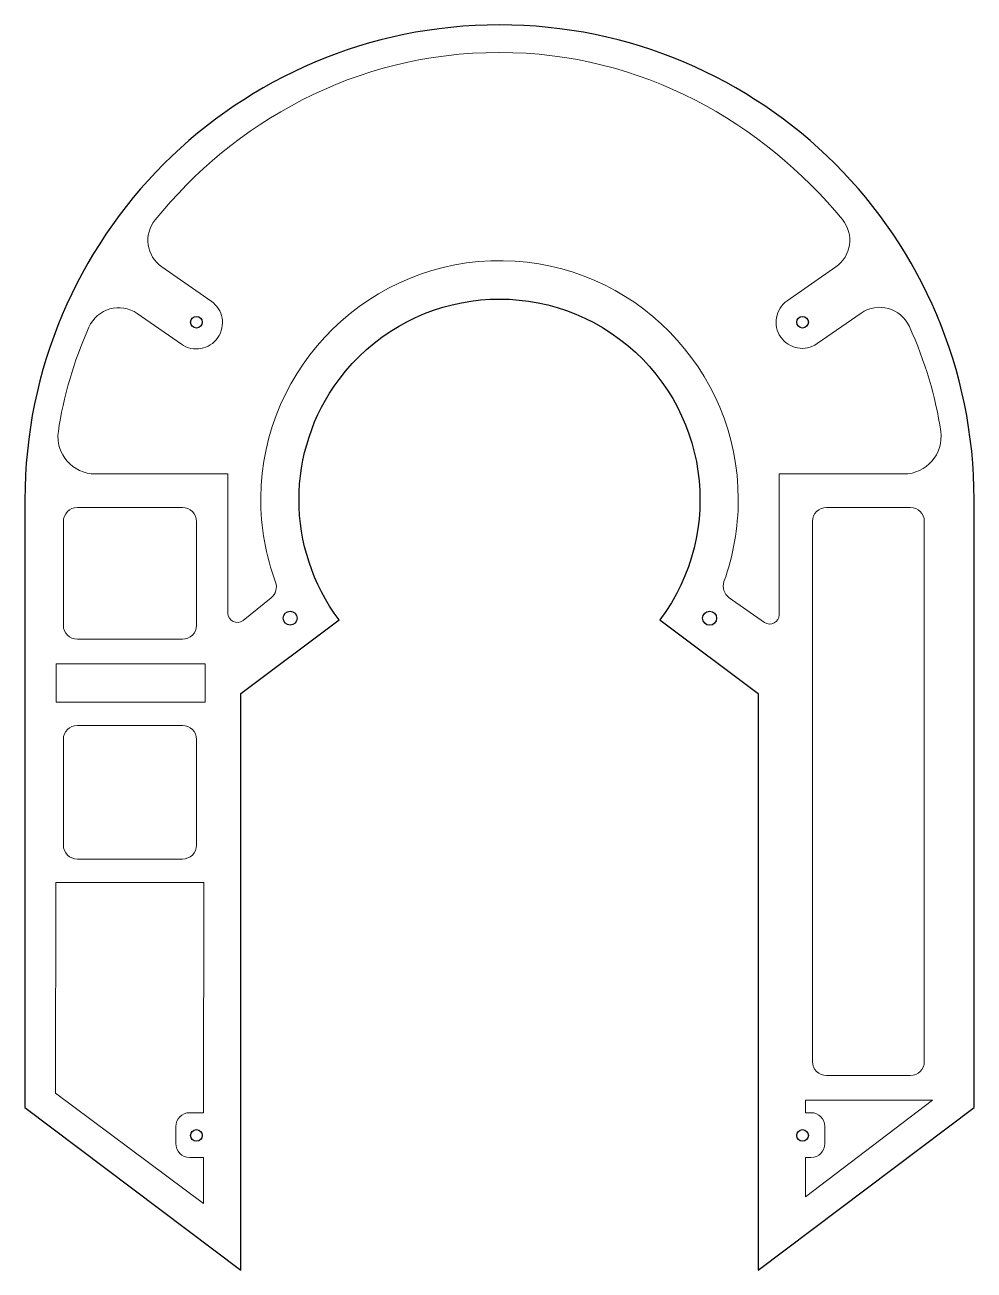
# Model space of a CAD drawing. Header units: millimetres. Extents: x 6 to 210, y -274 to -6.
import ezdxf

# ---------------------------------------------------------------- set-up
doc = ezdxf.new("R2010")
doc.units = ezdxf.units.MM
doc.header["$MEASUREMENT"] = 0
doc.layers.add('SOLARIS', color=7, linetype='Continuous', lineweight=0)

msp = doc.modelspace()

# ---------------------------------------------------------------- linework, layer by layer
at = {"layer": 'SOLARIS', "color": 250, "lineweight": 20, "true_color": 0x231f20}
msp.add_lwpolyline([(12.88, -143.37), (44.88, -143.37), (44.88, -151.61), (12.88, -151.61)], close=True, dxfattribs=at)
at = {"layer": 'SOLARIS', "color": 18, "lineweight": 25, "true_color": 0x010101}
for centre, radius in [((43.04, -70.05), 1.25), ((173.21, -70.05), 1.25), ((63.16, -133.59), 1.5), ((153.26, -133.62), 1.5), ((43.04, -244.67), 1.25), ((173.21, -244.67), 1.25)]:
    msp.add_circle(centre, radius, dxfattribs=at)
msp.add_open_spline([(6.2, -238.65), (6.2, -238.65), (6.2, -108.15), (6.2, -108.15), (6.2, -51.85), (51.83, -6.22), (108.13, -6.22), (164.42, -6.22), (210.06, -51.85), (210.06, -108.15), (210.06, -108.15), (210.06, -238.65), (210.06, -238.65), (210.06, -238.65), (163.7, -273.58), (163.7, -273.58), (163.7, -273.58), (163.7, -149.76), (163.7, -149.76), (163.7, -149.76), (142.59, -133.95), (142.59, -133.95), (156.84, -114.92), (152.97, -87.94), (133.93, -73.68), (114.9, -59.43), (87.91, -63.31), (73.66, -82.34), (62.21, -97.64), (62.21, -118.66), (73.66, -133.95), (73.66, -133.95), (52.56, -149.76), (52.56, -149.76), (52.56, -149.76), (52.56, -273.58), (52.56, -273.58), (52.56, -273.58), (6.2, -238.65), (6.2, -238.65)], degree=3, knots=[0, 0, 0, 0, 1, 1, 1, 2, 2, 2, 3, 3, 3, 4, 4, 4, 5, 5, 5, 6, 6, 6, 7, 7, 7, 8, 8, 8, 9, 9, 9, 10, 10, 10, 11, 11, 11, 12, 12, 12, 13, 13, 13, 13], dxfattribs=at)
at = {"layer": 'SOLARIS', "color": 250, "lineweight": 20, "true_color": 0x231f20}
for points, knots in [([(53.04, -134.08), (53.04, -134.08), (59.08, -129.24), (59.08, -129.24), (60.1, -128.43), (60.46, -127.06), (60.01, -125.84), (57.93, -120.2), (56.81, -114.09), (56.86, -107.72), (57.07, -79.38), (80.54, -56.44), (108.88, -56.85), (136.85, -57.25), (159.4, -80.05), (159.4, -108.12), (159.4, -114.25), (158.32, -120.24), (156.34, -125.76), (155.88, -127.02), (156.35, -128.44), (157.46, -129.2), (157.46, -129.2), (165.06, -134.5), (165.06, -134.5), (166.38, -135.42), (168.2, -134.47), (168.2, -132.85), (168.2, -132.85), (168.2, -102.63), (168.2, -102.63), (168.2, -102.63), (194.96, -102.63), (194.96, -102.63), (199.82, -102.63), (203.57, -98.33), (202.88, -93.52), (201.83, -86.09), (199.54, -78.46), (196.16, -70.98), (194.35, -66.99), (189.38, -65.6), (185.78, -68.1), (185.78, -68.1), (176.34, -74.66), (176.34, -74.66), (173.79, -76.43), (170.29, -75.8), (168.52, -73.25), (168.52, -73.25), (168.52, -73.25), (168.52, -73.25), (166.75, -70.7), (167.38, -67.2), (169.93, -65.43), (169.93, -65.43), (180.34, -58.19), (180.34, -58.19), (183.69, -55.86), (184.37, -51.16), (181.77, -48.02), (164.73, -27.35), (138.82, -12.14), (108.13, -12.14), (76.86, -12.14), (51.04, -27.36), (34.18, -48.05), (31.61, -51.2), (32.29, -55.87), (35.63, -58.19), (35.63, -58.19), (46.22, -65.55), (46.22, -65.55), (48.77, -67.32), (49.4, -70.82), (47.62, -73.37), (47.62, -73.37), (47.62, -73.37), (47.62, -73.37), (45.85, -75.92), (42.35, -76.55), (39.8, -74.78), (39.8, -74.78), (30.34, -68.21), (30.34, -68.21), (26.73, -65.7), (21.73, -67.1), (19.94, -71.12), (16.65, -78.56), (14.42, -86.14), (13.38, -93.52), (12.7, -98.33), (16.45, -102.63), (21.31, -102.63), (21.31, -102.63), (49.79, -102.63), (49.79, -102.63), (49.79, -102.63), (49.79, -132.52), (49.79, -132.52), (49.79, -134.2), (51.74, -135.13), (53.04, -134.08)], [0, 0, 0, 0, 1, 1, 1, 2, 2, 2, 3, 3, 3, 4, 4, 4, 5, 5, 5, 6, 6, 6, 7, 7, 7, 8, 8, 8, 9, 9, 9, 10, 10, 10, 11, 11, 11, 12, 12, 12, 13, 13, 13, 14, 14, 14, 15, 15, 15, 16, 16, 16, 17, 17, 17, 18, 18, 18, 19, 19, 19, 20, 20, 20, 21, 21, 21, 22, 22, 22, 23, 23, 23, 24, 24, 24, 25, 25, 25, 26, 26, 26, 27, 27, 27, 28, 28, 28, 29, 29, 29, 30, 30, 30, 31, 31, 31, 32, 32, 32, 33, 33, 33, 34, 34, 34, 34]), ([(17.46, -138.13), (17.46, -138.13), (40.04, -138.13), (40.04, -138.13), (41.7, -138.13), (43.04, -136.79), (43.04, -135.13), (43.04, -135.13), (43.04, -112.85), (43.04, -112.85), (43.04, -111.2), (41.7, -109.85), (40.04, -109.85), (40.04, -109.85), (17.46, -109.85), (17.46, -109.85), (15.81, -109.85), (14.46, -111.2), (14.46, -112.85), (14.46, -112.85), (14.46, -135.13), (14.46, -135.13), (14.46, -136.79), (15.81, -138.13), (17.46, -138.13)], [0, 0, 0, 0, 1, 1, 1, 2, 2, 2, 3, 3, 3, 4, 4, 4, 5, 5, 5, 6, 6, 6, 7, 7, 7, 8, 8, 8, 8]), ([(178.36, -231.82), (176.71, -231.82), (175.36, -230.48), (175.36, -228.82), (175.36, -228.82), (175.36, -176.44), (175.36, -176.44), (175.36, -176.44), (175.36, -112.82), (175.36, -112.82), (175.36, -111.17), (176.71, -109.82), (178.36, -109.82), (178.36, -109.82), (196.36, -109.82), (196.36, -109.82), (198.02, -109.82), (199.36, -111.17), (199.36, -112.82), (199.36, -112.82), (199.36, -140.71), (199.36, -140.71), (199.36, -140.71), (199.36, -228.82), (199.36, -228.82), (199.36, -230.48), (198.02, -231.82), (196.36, -231.82), (196.36, -231.82), (178.36, -231.82), (178.36, -231.82)], [0, 0, 0, 0, 1, 1, 1, 2, 2, 2, 3, 3, 3, 4, 4, 4, 5, 5, 5, 6, 6, 6, 7, 7, 7, 8, 8, 8, 9, 9, 9, 10, 10, 10, 10]), ([(43.04, -182.33), (43.04, -182.33), (43.04, -159.63), (43.04, -159.63), (43.04, -157.98), (41.7, -156.63), (40.04, -156.63), (40.04, -156.63), (17.46, -156.63), (17.46, -156.63), (15.81, -156.63), (14.46, -157.98), (14.46, -159.63), (14.46, -159.63), (14.46, -182.33), (14.46, -182.33), (14.46, -183.99), (15.81, -185.33), (17.46, -185.33), (17.46, -185.33), (40.04, -185.33), (40.04, -185.33), (41.7, -185.33), (43.04, -183.99), (43.04, -182.33)], [0, 0, 0, 0, 1, 1, 1, 2, 2, 2, 3, 3, 3, 4, 4, 4, 5, 5, 5, 6, 6, 6, 7, 7, 7, 8, 8, 8, 8])]:
    msp.add_open_spline(points, degree=3, knots=knots, dxfattribs=at)
at = {"layer": 'SOLARIS', "color": 18, "lineweight": 20, "true_color": 0x000000}
for points, knots in [([(12.79, -235.56), (12.79, -235.56), (44.57, -259.26), (44.57, -259.26), (44.57, -259.26), (44.57, -249.39), (44.57, -249.39), (44.57, -249.39), (41.59, -249.39), (41.59, -249.39), (39.93, -249.39), (38.59, -248.05), (38.59, -246.39), (38.59, -246.39), (38.59, -242.78), (38.59, -242.78), (38.59, -241.12), (39.93, -239.78), (41.59, -239.78), (41.59, -239.78), (44.57, -239.78), (44.57, -239.78), (44.57, -239.78), (44.64, -190.36), (44.64, -190.36), (44.64, -190.36), (12.86, -190.36), (12.86, -190.36), (12.86, -190.36), (12.79, -235.56), (12.79, -235.56)], [0, 0, 0, 0, 1, 1, 1, 2, 2, 2, 3, 3, 3, 4, 4, 4, 5, 5, 5, 6, 6, 6, 7, 7, 7, 8, 8, 8, 9, 9, 9, 10, 10, 10, 10]), ([(173.84, -257.87), (173.84, -257.87), (173.84, -249.38), (173.84, -249.38), (173.84, -249.38), (175.01, -249.39), (175.01, -249.39), (176.67, -249.4), (178.02, -248.06), (178.02, -246.39), (178.02, -246.39), (178.02, -242.78), (178.02, -242.78), (178.02, -241.12), (176.67, -239.78), (175.01, -239.78), (175.01, -239.78), (173.84, -239.79), (173.84, -239.79), (173.84, -239.79), (173.84, -237.1), (173.84, -237.1), (173.84, -237.1), (201.15, -237.1), (201.15, -237.1), (201.15, -237.1), (173.84, -257.87), (173.84, -257.87)], [0, 0, 0, 0, 1, 1, 1, 2, 2, 2, 3, 3, 3, 4, 4, 4, 5, 5, 5, 6, 6, 6, 7, 7, 7, 8, 8, 8, 9, 9, 9, 9])]:
    msp.add_open_spline(points, degree=3, knots=knots, dxfattribs=at)

doc.saveas('drawing.dxf')
